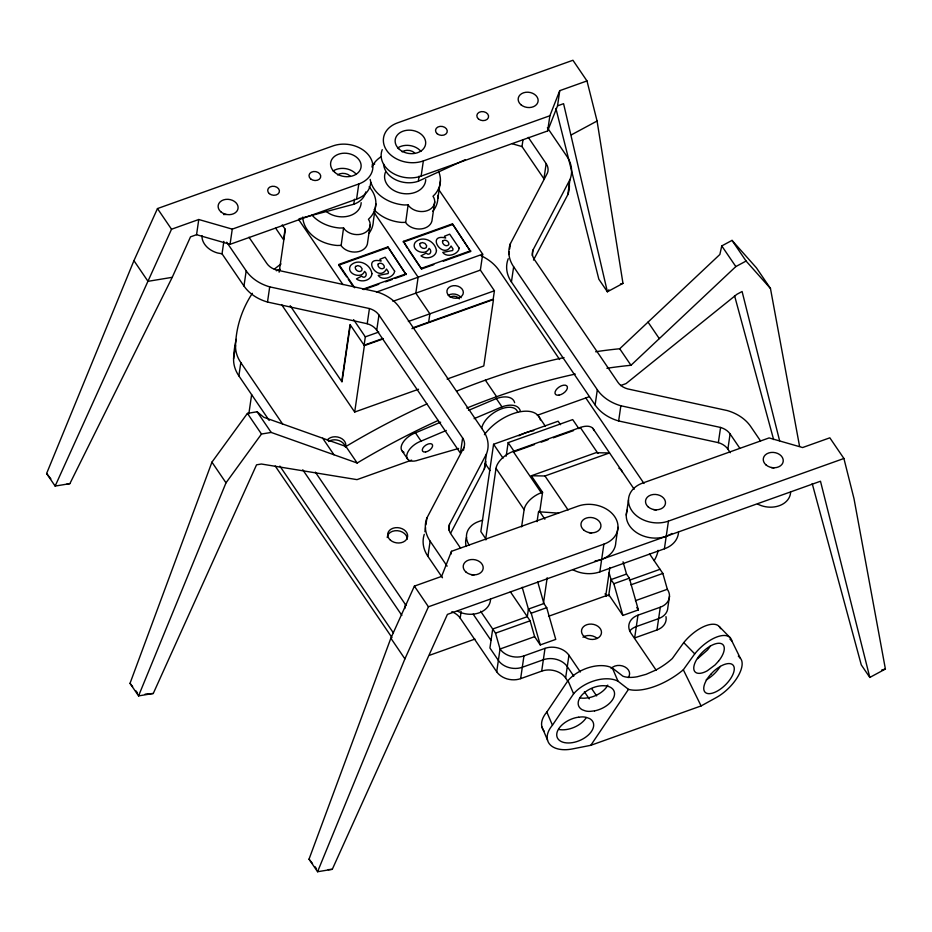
<?xml version="1.0" encoding="UTF-8"?>
<svg xmlns="http://www.w3.org/2000/svg" width="932" height="932" viewBox="0 0 932 932"><rect width="100%" height="100%" fill="white"/><g stroke="black" fill="none" stroke-linecap="round" stroke-linejoin="round"><path stroke-width="1.4" d="M196.559 234.701L198.772 219.509L232.266 229.132L358.797 183.965A27.168 20.655 8.3 0 0 369.62 156.471A27.168 20.655 8.3 0 0 332.922 145.94L157.473 208.57L133.94 260.657L46.6 473.514L55.139 486.073L69.865 483.65L172.234 277.328L190.512 236.856L196.559 234.701L230.053 244.312L356.583 199.145A27.168 20.655 8.3 0 0 370.68 182.299M226.697 242.204L246.188 270.851A39.68 30.174 8.3 0 0 269.709 286.858L369.433 308.55A16.054 12.209 8.3 0 1 378.951 315.028L462.633 438.005L460.42 453.185L376.738 330.208A16.054 12.209 8.3 0 0 367.22 323.73L267.496 302.038A39.68 30.174 8.3 0 1 243.974 286.031L222.037 253.807L223.855 241.376M230.053 244.312L232.266 229.132M243.974 286.031L246.188 270.851M269.173 420.425L238.872 375.887A43.653 33.191 8.3 0 1 233.594 358.797L235.54 345.504A169.507 128.896 8.3 0 1 252.374 293.3M238.872 375.887L240.817 362.606A43.653 33.191 8.3 0 1 235.54 345.504M248.844 413.831L251.64 394.644M267.496 302.038L269.709 286.858M285.075 229.074L283.526 239.71L275.709 228.224M279.122 272.191L285.355 229.493L282.233 224.903M370.167 224.868L367.627 242.332A14.178 10.776 8.3 0 1 356.828 251.931A14.178 10.776 8.3 0 1 341.124 245.629L343.558 227.932L339.714 228.014A35.439 26.946 8.3 0 1 312.08 215.21M299.009 218.799L353.787 204.259L354.521 199.203M356.583 199.145L358.797 183.965M341.729 381.479L350.036 324.546L364.377 345.621L354.684 412.049L418.561 389.238M350.315 324.953L342.009 381.887L290.155 305.673M375.864 203.828L373.324 221.292A35.439 26.946 8.3 0 1 369.072 233.256M353.601 319.641L365.321 336.86L364.097 345.201L382.924 338.479M367.22 323.73L369.433 308.55M387.887 246.91L406.061 274.532L387.887 246.91L338.829 264.42L354.719 287.778M376.738 330.208L378.951 315.028M434.731 201.825L432.18 219.288A14.178 10.776 8.3 0 1 421.38 228.888A14.178 10.776 8.3 0 1 405.676 222.585L408.111 204.889L404.267 204.97A35.439 26.946 8.3 0 1 370.179 179.41M407.249 247.982L403.381 241.376L452.439 223.866L470.613 251.489L443.352 261.216M383.588 163.985A23.626 17.964 8.3 0 0 418.34 181.216L419.074 176.16M382.248 149.644A27.168 20.655 8.3 0 0 391.195 172.199A27.168 20.655 8.3 0 0 421.136 176.101L423.349 160.921L549.868 115.754L559.748 90.66L586.985 80.933L597.074 121.02L622.972 283.375L607.384 291.774L598.845 279.216L555.903 108.427M433.811 264.618L421.555 268.999L403.381 241.376M437.877 198.248L440.417 180.785M428.65 322.157L429.873 313.816L415.812 293.149L418.13 277.212L373.918 212.24M470.613 251.489L452.439 223.866M404.849 608.514L405.432 604.53L315.342 472.128M424.922 531.718L425.528 527.57M425.924 524.809L426.938 517.912L463.926 447.418A16.054 12.209 8.3 0 0 462.633 438.005M442.479 577.758L427.916 556.357L430.13 541.177A39.68 30.174 8.3 0 1 426.938 517.912M412.515 327.924L493.203 299.125L494.426 290.772L480.364 270.105L482.683 254.168L438.471 189.196M448.688 529.912L449.492 524.39L486.481 453.896A39.68 30.174 8.3 0 0 483.289 430.631L399.607 307.653A39.68 30.174 8.3 0 0 376.085 291.646L276.361 269.954A16.054 12.209 8.3 0 1 266.843 263.476L248.972 237.217M463.519 450.179L463.926 447.418M451.088 554.062L451.496 551.301L578.015 506.134A27.168 20.655 8.3 0 1 614.712 516.666A27.168 20.655 8.3 0 1 603.889 544.16L599.847 571.864A27.168 20.655 8.3 0 1 572.807 569.708M528.281 137.353L546.152 163.624L543.938 178.804L522.002 146.569L523.003 139.672M508.837 254.564L509.245 251.815M509.653 249.054L510.456 243.532L547.445 173.037A16.054 12.209 8.3 0 0 546.152 163.624M568.031 681.548L565.619 678.007A17.72 13.479 8.3 0 0 541.69 671.133L520.639 678.647A17.72 13.479 8.3 0 1 496.709 671.786L460.187 618.114L461.154 611.474M730.315 452.707L727.88 449.131A16.054 12.209 8.3 0 0 718.351 442.653L618.638 420.961A39.68 30.174 8.3 0 1 595.117 404.954L511.435 281.977L513.649 266.785A39.68 30.174 8.3 0 1 510.456 243.532M450.645 533.162L484.267 469.076L486.481 453.896M560.493 424.689L558.128 421.217L493.576 444.261L480.842 531.566L486.353 539.663M485.584 539.756L496.01 468.353A17.72 9.437 -34.2 0 1 513.159 451.438L580.298 427.473A17.72 9.437 -34.2 0 1 594.034 430.572M421.136 176.101L547.655 130.934L549.868 115.754M532.207 255.519L533.011 249.997L570 179.515A39.68 30.174 8.3 0 0 566.807 156.25L547.387 127.707M506.169 456.191L508.15 442.642L572.702 419.598L578.889 428.685M547.655 130.934L557.534 105.84L559.748 90.66M496.709 671.786L500.03 649.01L495.509 633.154L480.597 611.229M533.488 260.063L567.786 194.695L570 179.515M521.617 526.848L524.122 509.676A17.72 9.437 -34.2 0 1 541.282 492.76L542.575 492.294L531.322 475.774L595.874 452.731L609.505 452.94L544.952 475.972L531.322 475.774M537.065 521.664L538.51 511.738L558.559 513.159M539.803 511.284L542.575 492.294M520.639 678.647L523.959 655.883L545.01 648.357A17.72 13.479 8.3 0 1 568.939 655.231L580.345 671.984M543.449 603.342L547.177 577.77M541.69 671.133L545.01 648.357M595.117 404.954L597.33 389.762L513.649 266.785M565.619 678.007L568.939 655.231M618.638 420.961L620.852 405.77A39.68 30.174 8.3 0 1 597.33 389.762M605.718 595.921L609.866 567.506M617.998 527.302L615.784 542.494A27.168 20.655 8.3 0 1 595.082 560.889M608.666 595.851L611.031 579.587L609.097 572.772M626.257 515.128L628.471 499.936M649.534 553.876L662.838 573.425L667.347 589.28A17.72 13.479 8.3 0 1 660.299 607.21L637.977 615.178L634.645 637.954L656.967 629.985A17.72 13.479 8.3 0 0 665.984 616.635M599.847 571.864L664.399 548.82L668.442 521.116L843.903 458.486L853.98 498.573L885.4 669.036L869.812 677.436L861.273 664.877L812.215 483.592M656.967 629.985L660.299 607.21M669.491 596.224L667.836 607.606A17.72 13.479 8.3 0 1 658.633 618.603L636.311 626.572A17.72 13.479 8.3 0 0 629.694 630.999M718.351 442.653L720.576 427.462L620.852 405.77M727.88 449.131L730.094 433.939A16.054 12.209 8.3 0 0 720.576 427.462M799.563 446.312L770.461 288.466L756.4 267.81L732.028 240.386L721.764 245.92L719.865 254.483L619.722 348.754A464.742 247.539 -34.2 0 0 595.664 351.748M55.384 485.094L55.139 486.073L171.523 229.237L198.772 219.509M411.629 460.128L357.003 479.63L261.391 464.02L256.545 464.823L153.267 693.478L138.553 695.901L130.014 683.354L211.937 462.156L247.423 413.377L257.115 411.769L263.791 417.28L345.923 446.486L357.166 463.018A464.742 247.539 -34.2 0 1 438.191 420.448M869.812 677.436L820.486 481.238L447.418 614.398L332.293 869.3L317.567 871.735L309.028 859.176L390.858 638.21L414.379 586.123L441.617 576.395L451.496 551.301M357.166 463.018L271.177 432.436L261.484 434.032L225.998 482.823L138.553 695.901L138.903 695.086M603.889 544.16L428.44 606.79L404.907 658.866L317.567 871.735L317.917 870.907M544.055 731.026A29.533 17.393 -23.1 0 1 546.828 712.048L567.984 680.628A29.533 17.393 -23.1 0 1 612.406 668.069L622.867 676.178A39.75 18.955 -32.2 0 0 637.197 676.76L646.086 674.337L655.324 670.283A39.75 18.955 -32.2 0 0 672.322 658.528L683.739 642.602A29.533 13.584 -44.4 0 1 720.587 628.681M552.443 725.212L573.599 693.804A29.533 17.393 -23.1 0 1 618.021 681.234L628.483 689.354A47.52 22.659 -32.2 0 0 683.319 669.782L694.736 653.856A29.533 13.584 -44.4 0 1 731.958 641.169L740.311 658.155A29.533 13.584 -44.4 0 1 716.242 697.59L701.097 705.932L590.795 745.309L572.434 748.932A29.533 17.393 -23.1 0 1 552.443 725.212L546.828 712.048M590.795 745.309L628.483 689.354M608.887 289.84L607.384 291.774L563.58 103.685L557.534 105.84M606.918 368.28A464.742 247.539 -34.2 0 1 630.976 365.286L735.826 266.575L746.089 261.053L770.461 288.466M697.614 658.679L707.528 649.942A19.49 8.971 -44.4 0 0 710.301 646.016M571.409 134.837L597.074 121.02M418.34 181.216L465.406 159.628M403.975 452.311A14.761 7.864 -34.2 0 1 402.682 442.968A14.761 7.864 -34.2 0 1 415.462 432.856L440.65 422.184M468.493 410.383L496.337 398.593A23.626 12.582 -34.2 0 1 514.65 402.717M458.626 448.455L418.317 460.105A14.761 7.864 -34.2 0 1 406.795 455.224A14.761 7.864 -34.2 0 1 421.089 441.127L446.277 430.444M474.12 418.654L501.964 406.853A23.626 12.582 -34.2 0 1 520.277 410.989M372.031 164.952L374.722 163.997M276.326 270.758L280.322 269.336M387.782 247.667L338.724 265.177L346.669 276.862M403.276 242.145L452.335 224.624M362.56 289.339L406.166 273.775M421.66 268.241L470.718 250.731M363.806 289.607L378.8 284.26M385.615 281.825L392.43 279.402M395.156 278.423L404.698 275.022M376.446 292.089L482.683 254.168M392.943 301.316L480.364 270.105M365.321 336.86L378.765 332.06M408.356 321.493L494.426 290.772M364.377 345.621L383.402 338.829M411.944 328.635L493.482 299.533L483.79 365.961L447.104 379.056M537.275 415.288L589.164 396.752M620.572 385.545L626.036 383.6L736.956 294.267L742.093 291.506L779.606 440.743M534.514 444.529L514.336 451.729L508.15 442.642M541.236 442.129L547.958 439.729M553.34 437.807L573.518 430.607M482.66 520.126L478.57 521.582A23.347 17.755 8.3 0 0 469.262 545.208M510.352 591.762L530.11 620.805L534.63 636.661L540.257 644.921L555.752 639.399L546.711 607.687L543.904 603.552L528.409 609.085L527.302 616.669L492.702 629.018L489.929 647.996L498.364 660.404A17.72 13.479 8.3 0 0 522.293 667.265L543.356 659.751A17.72 13.479 8.3 0 1 567.285 666.613L573.797 676.189M626.525 574.054L611.031 579.587L613.85 583.723L622.879 615.435L638.373 609.901L629.345 578.19L626.525 574.054L623.03 561.786M522.2 587.277L528.409 609.085L531.217 613.209L546.711 607.687M613.85 583.723L629.345 578.19M629.415 580.217L660.019 569.301M429.862 655.173L474.901 639.096M495.509 633.154L530.11 620.805M630.894 584.83L662.838 573.425M548.54 616.285L608.817 594.767L622.879 615.435M534.63 636.661L500.03 649.01A17.72 13.479 8.3 0 0 523.959 655.883M635.414 600.686L667.347 589.28M881.73 670.003L885.4 669.036M620.491 283.969L622.972 283.375M172.234 277.328L148.002 281.324L133.94 260.657M145.101 694.165L153.267 693.478M328.204 869.649L332.293 869.3M67.104 483.836L69.865 483.65M405.56 222.352L401.727 222.433A35.439 26.946 8.3 0 1 374.082 209.63M341.007 245.396L337.174 245.477A35.439 26.946 8.3 0 1 302.784 217.063M522.002 146.569L512.379 143.796M222.037 253.807L217.529 252.98A21.855 16.613 8.3 0 1 201.929 235.61M719.329 626.607L730.327 637.861M729.954 639.119L731.958 641.169M738.307 656.116L740.311 658.155M683.739 642.602L694.736 653.856M46.6 473.514L50.864 478.838M309.028 859.176L312.5 863.521M130.014 683.354L132.612 686.604M732.028 240.386L746.089 261.053M721.764 245.92L735.826 266.575M586.985 80.933L572.935 60.265L397.475 122.896A27.168 20.655 8.3 0 0 386.652 150.39A27.168 20.655 8.3 0 0 423.349 160.921M843.903 458.486L829.841 437.819L802.603 447.546L769.098 437.923L642.579 483.091A27.168 20.655 8.3 0 0 631.756 510.585A27.168 20.655 8.3 0 0 668.442 521.116M760.5 440.894L750.749 426.565A39.68 30.174 8.3 0 0 727.228 410.558L627.504 388.865A16.054 12.209 8.3 0 1 617.986 382.388L534.304 259.411A16.054 12.209 8.3 0 1 533.011 249.997M730.094 433.939L739.833 448.269M648.043 322.099L659.285 338.619M619.722 348.754L630.976 365.286M559.631 359.496L499.028 270.431A43.653 33.191 8.3 0 0 483.522 256.987A169.507 128.896 8.3 0 0 481.168 255.764M585.844 398.011L643.989 483.463M592.88 428.37L634.203 489.23M580.298 427.473L597.971 453.441M538.09 415.532L545.36 426.227M408.833 250.312L421.555 268.999M485.362 380.163L496.616 396.694M496.337 398.593L501.964 406.853M636.766 607.536L638.373 609.901M544.952 475.972L568.054 509.932M513.159 451.438L541.282 492.76M605.043 593.824L606.65 596.189M656.151 670.19L630.917 633.108A17.72 13.479 8.3 0 1 637.977 615.178M539.209 510.864L544.882 519.206M493.576 444.261L503.024 458.148M496.01 468.353L524.122 509.676M485.141 463.414L489.987 470.543M348.253 279.192L353.03 286.206M298.729 219.637L342.941 284.61M591.738 688.725L596.62 695.901M415.462 432.856L421.089 441.127M584.376 691.742L589.257 698.918M402.205 451.076L407.832 459.348M460.536 548.121L450.785 533.803A16.054 12.209 8.3 0 1 449.492 524.39M281.569 304.589L354.684 412.049M430.13 541.177L447.127 566.143M473.165 614.141L491.036 640.412M322.693 438.226L333.947 454.758M157.473 208.57L171.523 229.237M414.379 586.123L428.44 606.79M240.817 362.606L282.582 423.99M302.76 469.775L401.867 615.411M257.115 411.769L271.177 432.436M247.423 413.377L261.484 434.032M279.88 466.105L393.362 632.886M275.231 466.047L391.976 637.616M390.858 638.21L404.907 658.866M211.937 462.156L225.998 482.823M315.109 866.772L316.507 868.845M136.084 690.95L137.493 693.012M683.319 669.782L701.097 705.932M408.111 204.889L408.228 205.122A14.178 10.776 8.3 0 0 427.369 210.62A14.178 10.776 8.3 0 0 433.007 196.279L435.256 193.914A35.439 26.946 8.3 0 0 438.599 171.383M343.558 227.932L343.675 228.165A14.178 10.776 8.3 0 0 362.816 233.664A14.178 10.776 8.3 0 0 368.455 219.323L370.703 216.958A35.439 26.946 8.3 0 0 369.119 186.808M612.406 668.069L618.021 681.234M567.984 680.628L573.599 693.804M541.946 726.995L547.562 740.159M537.694 581.743L543.904 603.552M531.217 613.209L540.257 644.921M734.533 295.595L773.618 439.566M451.857 611.718A17.72 13.479 8.3 0 1 460.187 618.114M233.594 358.797A169.507 128.896 8.3 0 1 236.192 339.353M466.256 546.432A23.347 17.755 8.3 0 1 466.559 537.216M406.34 605.532A5.907 4.497 8.3 0 1 405.432 604.53M450.121 297.203A5.907 4.497 8.3 0 1 459.348 298.881M582.943 637.185A10.042 7.631 8.3 0 1 597.074 638.315M274.358 269.173A164.906 125.389 8.3 0 1 281.033 263.977M387.234 537.554A10.042 7.631 8.3 0 1 397.475 530.704A10.042 7.631 8.3 0 1 407.214 539.15M328.507 441.512A10.042 7.631 8.3 0 1 345.12 446.277M327.307 439.939A10.042 7.631 8.3 0 1 339.889 437.69A10.042 7.631 8.3 0 1 345.423 447.209M611.089 668.582A10.042 7.631 8.3 0 1 624.824 666.869A10.042 7.631 8.3 0 1 628.145 677.611M607.769 685.113A19.199 11.312 -23.1 0 1 588.942 697.695L586.845 697.928A14.865 8.761 -23.1 0 1 580.123 697.835M586.24 717.652A19.49 11.487 -23.1 0 1 558.804 729.441M720.238 666.392A19.49 8.971 -44.4 0 1 706.188 679.894M337.559 174.867A8.854 6.734 8.3 0 1 350.036 175.857M365.775 191.945A23.626 17.964 8.3 0 1 353.787 204.259M361.173 202.652A20.667 15.716 8.3 0 1 347.997 216.201A20.667 15.716 8.3 0 1 325.687 210.993M402.123 151.823A8.854 6.734 8.3 0 1 414.589 152.813M425.726 179.62A20.667 15.716 8.3 0 1 401.96 193.378A20.667 15.716 8.3 0 1 385.405 172.304M448.222 295.386A8.271 6.291 8.3 0 1 461.13 297.727M437.772 195.417A35.439 26.946 8.3 0 1 432.704 211.378M371.88 166.956A35.439 26.946 8.3 0 1 380.839 156.879M618.883 468.225A17.72 9.437 -34.2 0 1 622.145 471.895M588.989 532.673A10.042 7.631 8.3 0 1 591.564 533.151M678.508 531.974A27.168 20.655 8.3 0 1 664.399 548.82M671.937 533.453A27.168 20.655 8.3 0 1 639.189 534.141A27.168 20.655 8.3 0 1 627.352 509.839M653.542 509.641A10.042 7.631 8.3 0 1 656.116 510.107M790.581 492.178A21.855 16.613 8.3 0 1 757.483 503.991M569.324 184.338A39.68 30.174 8.3 0 1 567.786 194.695M511.435 281.977A39.68 30.174 8.3 0 1 508.243 258.712M771.288 467.608A10.042 7.631 8.3 0 1 773.863 468.074M490.535 599.276A21.855 16.613 8.3 0 1 457.437 611.089M427.916 556.357A39.68 30.174 8.3 0 1 424.27 534.339M485.875 461.363A39.68 30.174 8.3 0 1 484.267 469.076M223.552 214.57A10.042 7.631 8.3 0 1 226.15 214.511M471.243 574.706A10.042 7.631 8.3 0 1 473.817 575.172M333.108 170.999A15.355 11.673 8.3 0 1 356.385 174.424M397.661 147.955A15.355 11.673 8.3 0 1 420.938 151.38M466.792 408.1A464.742 247.539 -34.2 0 1 575.254 374.093M345.923 446.486A464.742 247.539 -34.2 0 1 426.938 403.917M456.843 391.032A464.742 247.539 -34.2 0 1 564.011 357.562M658.109 550.311A38.387 20.446 -34.2 0 1 654.171 560.668M481.669 428.487A20.667 11.009 -34.2 0 1 499.307 409.707A20.667 11.009 -34.2 0 1 517.714 412.363M484.419 434.696A35.439 18.873 -34.2 0 1 516.934 412.48A35.439 18.873 -34.2 0 1 540.385 419.924M518.868 435.78A35.439 18.873 -34.2 0 1 533.756 430.654M394.655 271.224C393.852 277.538 382.062 281.184 378.217 275.429L388.085 273.577L388.481 272.004L386.512 269.045C378.299 283.573 360.894 256.277 381.141 261.018L379.86 259.282L385.137 257.22L394.655 271.224M459.208 248.18C458.404 254.494 446.626 258.141 442.77 252.386L452.637 250.533L453.034 248.96L451.065 246.013C442.851 260.529 425.446 233.233 445.694 237.975L444.413 236.239L449.69 234.177L459.208 248.18M371.926 273.763C371.367 280.544 361.255 282.955 356.432 278.901L361.616 276.14C365.029 279.67 368.326 273.996 364.529 271.387C361.488 279.751 345.423 273.565 350.63 265.445C358.039 257.884 370.645 264.129 371.926 273.763M436.479 250.72C435.92 257.5 425.808 259.911 420.984 255.857L426.169 253.108C429.582 256.626 432.879 250.953 429.081 248.355C426.041 256.708 409.975 250.522 415.183 242.402C422.592 234.841 435.197 241.097 436.479 250.72M378.287 263.931L377.879 264.7C377.926 267.484 381.503 270.117 383.914 268.043L384.357 267.251C384.497 264.385 380.64 261.939 378.287 263.931M442.84 240.887L442.432 241.656C442.479 244.44 446.055 247.073 448.467 245L448.909 244.207C449.049 241.341 445.193 238.895 442.84 240.887M355.663 266.412L355.208 267.251C355.092 270.28 359.17 272.89 361.651 270.723L362.129 268.777L360.416 266.447L357.806 265.597L355.663 266.412M420.216 243.369L419.761 244.207C419.645 247.236 423.722 249.846 426.215 247.679L426.681 245.733L424.969 243.403L422.359 242.553L420.216 243.369M718.525 661.184L715.112 664.912L707.283 670.795A19.49 8.971 -44.4 0 1 694.818 663.223A19.49 8.971 -44.4 0 1 718.141 643.29A19.49 8.971 -44.4 0 1 718.525 661.184M710.79 674.349L709.578 675.665A19.49 8.971 -44.4 0 0 709.846 693.641A19.49 8.971 -44.4 0 0 733.193 673.778A19.49 8.971 -44.4 0 0 720.844 666.089L719.434 666.997A16.054 7.386 -44.4 0 0 710.79 674.349M594.558 710.871L592.461 711.093A14.865 8.761 -23.1 0 1 583.84 710.335L582.279 709.776A19.199 11.312 -23.1 0 1 588.861 689.633A19.199 11.312 -23.1 0 1 614.316 691.894A19.199 11.312 -23.1 0 1 594.558 710.871M578.69 717.244L577.024 717.419A19.49 11.487 -23.1 0 0 556.963 736.688A19.49 11.487 -23.1 0 0 582.815 738.983A19.49 11.487 -23.1 0 0 589.502 718.525L588.255 718.094A16.054 9.46 -23.1 0 0 578.69 717.244M390.426 540.164A10.042 7.631 8.3 0 0 407.249 538.067A10.042 7.631 8.3 0 0 395.319 527.722A10.042 7.631 8.3 0 0 390.426 540.164M584.248 636.614A10.042 7.631 8.3 0 0 601.082 634.529A10.042 7.631 8.3 0 0 589.152 624.172A10.042 7.631 8.3 0 0 584.248 636.614M449.154 295.945A8.271 6.291 8.3 0 0 463.006 294.221A8.271 6.291 8.3 0 0 453.185 285.705A8.271 6.291 8.3 0 0 449.154 295.945M220.872 211.832A10.042 7.631 8.3 0 0 237.707 209.735A10.042 7.631 8.3 0 0 225.765 199.39A10.042 7.631 8.3 0 0 220.872 211.832M334.786 172.362A15.355 11.673 8.3 0 0 360.521 169.158A15.355 11.673 8.3 0 0 342.265 153.337A15.355 11.673 8.3 0 0 334.786 172.362M269.301 193.611A5.907 4.497 8.3 0 0 279.204 192.376A5.907 4.497 8.3 0 0 272.179 186.295A5.907 4.497 8.3 0 0 269.301 193.611M310.612 178.862A5.907 4.497 8.3 0 0 320.515 177.628A5.907 4.497 8.3 0 0 313.49 171.546A5.907 4.497 8.3 0 0 310.612 178.862M520.918 104.722A10.042 7.631 8.3 0 0 537.741 102.636A10.042 7.631 8.3 0 0 525.811 92.28A10.042 7.631 8.3 0 0 520.918 104.722M399.339 149.318A15.355 11.673 8.3 0 0 425.074 146.114A15.355 11.673 8.3 0 0 406.83 130.294A15.355 11.673 8.3 0 0 399.339 149.318M478.454 118.958A5.907 4.497 8.3 0 0 488.356 117.723A5.907 4.497 8.3 0 0 481.331 111.63A5.907 4.497 8.3 0 0 478.454 118.958M437.131 133.695A5.907 4.497 8.3 0 0 447.034 132.472A5.907 4.497 8.3 0 0 440.021 126.379A5.907 4.497 8.3 0 0 437.131 133.695M558.955 395.156A7.083 3.775 -34.2 0 0 567.367 386.873A7.083 3.775 -34.2 0 0 557.289 388.528A7.083 3.775 -34.2 0 0 558.955 395.156M766.011 464.917A10.042 7.631 8.3 0 0 782.845 462.831A10.042 7.631 8.3 0 0 770.904 452.474A10.042 7.631 8.3 0 0 766.011 464.917M648.264 506.95A10.042 7.631 8.3 0 0 665.098 504.853A10.042 7.631 8.3 0 0 653.169 494.508A10.042 7.631 8.3 0 0 648.264 506.95M465.965 572.027A10.042 7.631 8.3 0 0 482.799 569.93A10.042 7.631 8.3 0 0 470.87 559.584A10.042 7.631 8.3 0 0 465.965 572.027M583.712 529.993A10.042 7.631 8.3 0 0 600.546 527.896A10.042 7.631 8.3 0 0 588.605 517.551A10.042 7.631 8.3 0 0 583.712 529.993M425.575 451.985A5.907 3.146 -34.2 0 0 432.576 445.088A5.907 3.146 -34.2 0 0 424.188 446.463A5.907 3.146 -34.2 0 0 425.575 451.985"/></g></svg>
